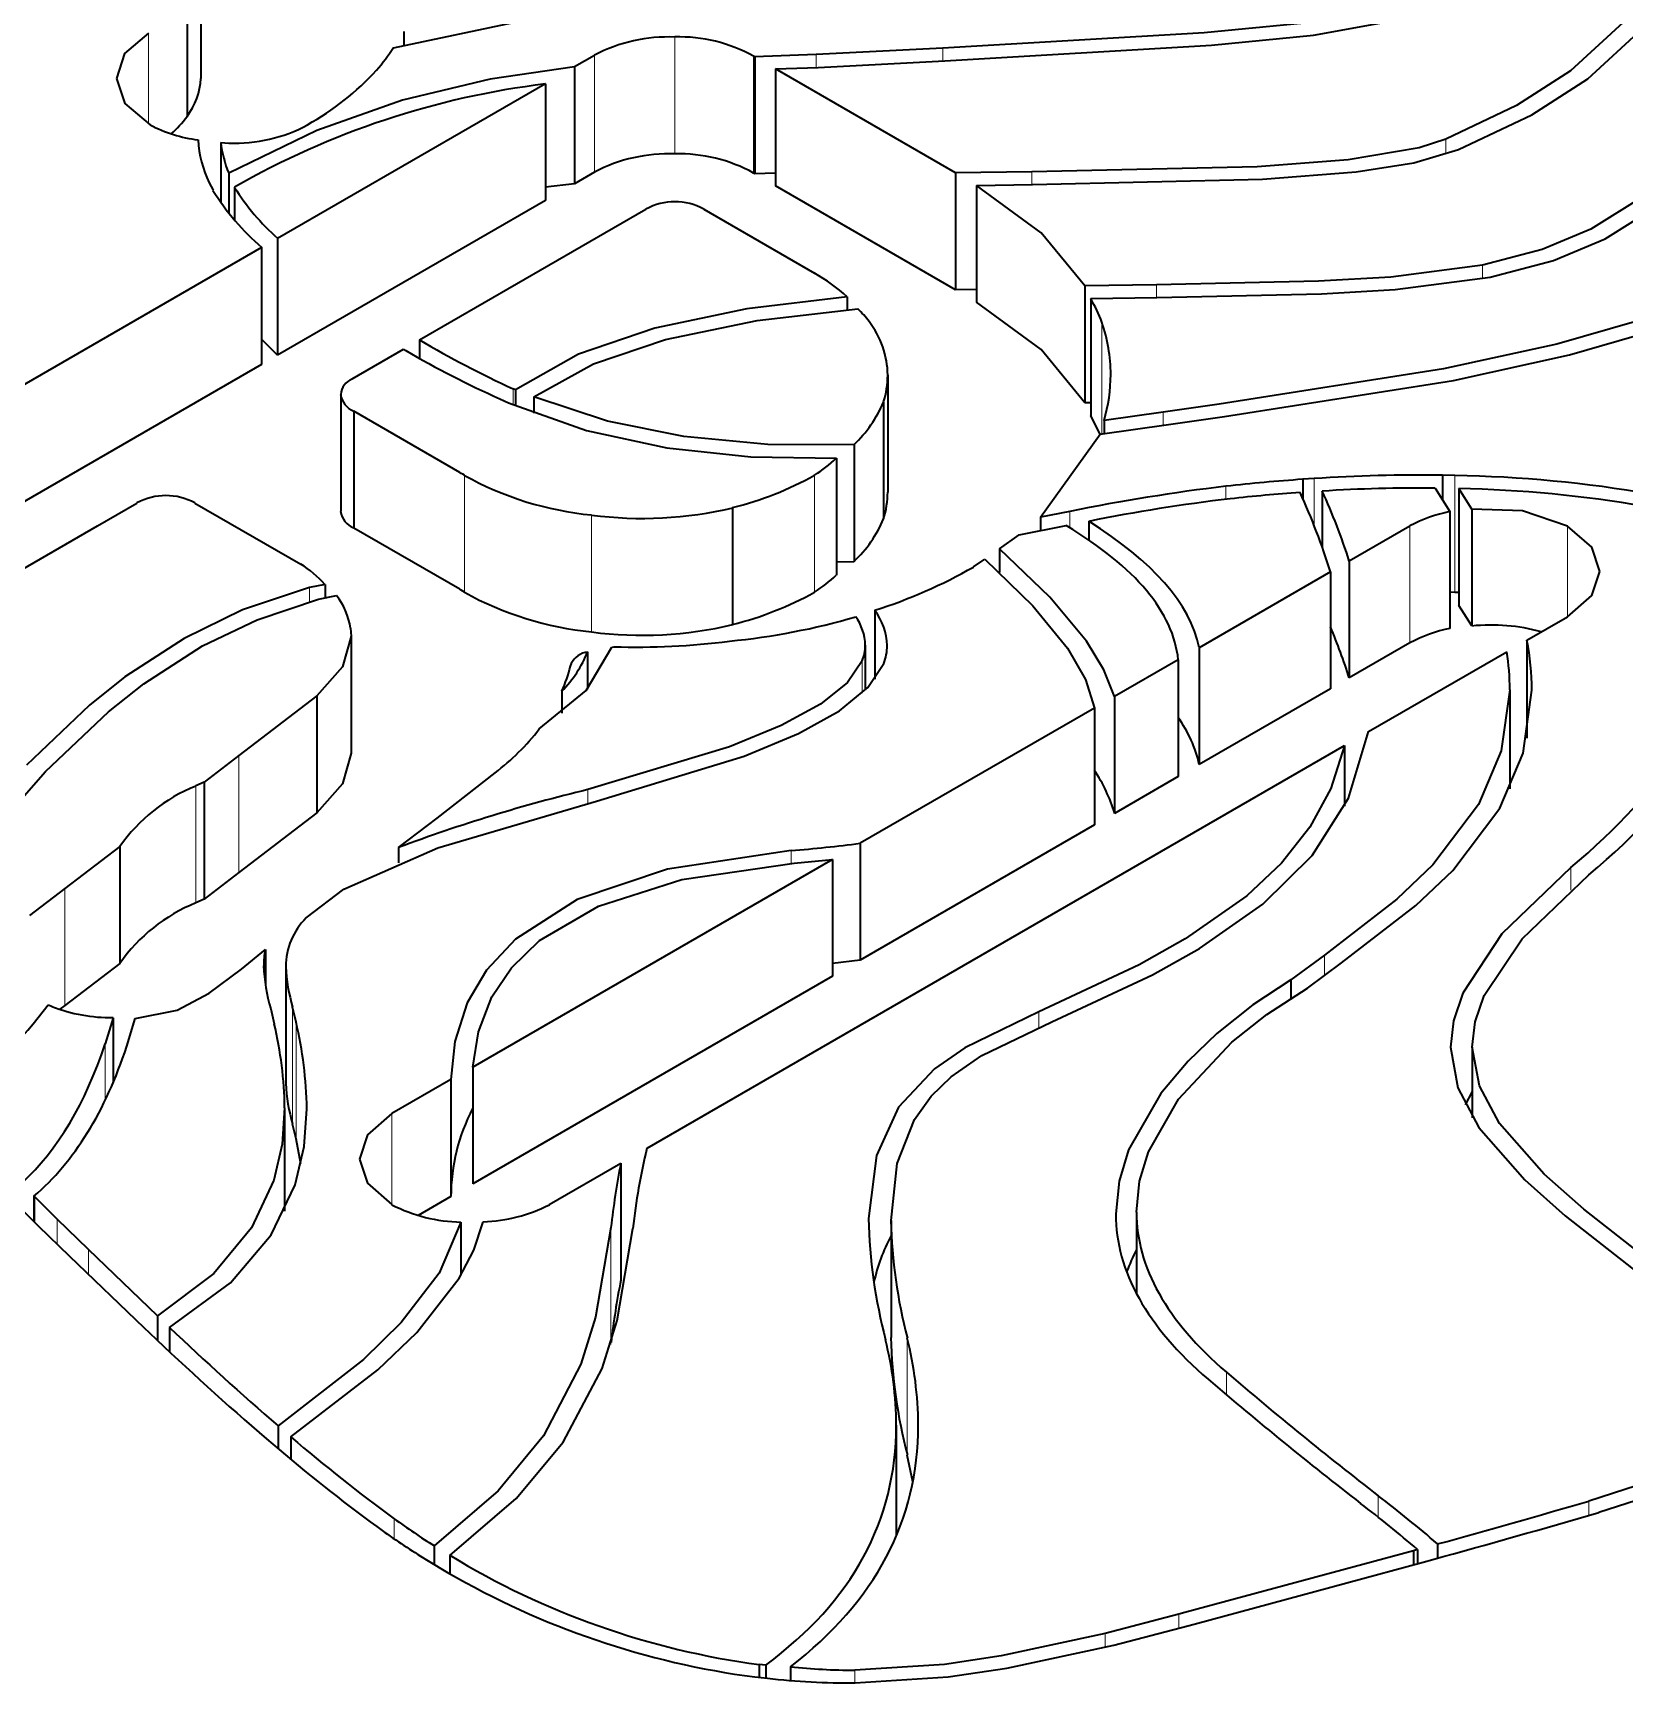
# Model space of a CAD drawing. Extents: x 145 to 857, y 42 to 790.
# Drawn here: x 716.82 to 722.38, y 621.48 to 627.24 of the extents above; entities that cross this region are included whole.
import ezdxf

# ---------------------------------------------------------------- set-up
doc = ezdxf.new("R2010")
doc.units = 0

msp = doc.modelspace()

# ---------------------------------------------------------------- linework, layer by layer
at = {"color": 7, "lineweight": 35, "ltscale": 0.010207}
for p, q in [((717.4062, 627.494), (717.4062, 627.0858)), ((718.7115, 627.1256), (718.7115, 626.7173)), ((719.3406, 627.1606), (719.3406, 626.7523)), ((720.0421, 626.7556), (720.0421, 626.3473)), ((720.1151, 626.7121), (720.1151, 626.3038)), ((717.619, 626.4949), (717.619, 626.0866)), ((717.6746, 626.5269), (717.6746, 626.1187)), ((720.5141, 626.3168), (720.5141, 625.9086)), ((717.8958, 625.9821), (717.8958, 625.5739)), ((717.9406, 625.9232), (717.9406, 625.5149)), ((719.7908, 625.9555), (719.7908, 625.5472)), ((719.6875, 625.8062), (719.6875, 625.3979)), ((721.7993, 625.6535), (721.7993, 625.2452)), ((719.2637, 625.5865), (719.2637, 625.1783)), ((721.7683, 625.5729), (721.7683, 625.1647)), ((721.845, 625.5815), (721.845, 625.1733)), ((721.4169, 625.4001), (721.4169, 624.9919)), ((721.3511, 625.3622), (721.3511, 624.9539)), ((717.9312, 625.138), (717.9312, 624.7297)), ((717.8116, 624.9294), (717.8116, 624.5212)), ((720.5975, 624.9271), (720.5975, 624.5188)), ((717.4188, 624.6281), (717.4188, 624.2198)), ((717.1238, 624.403), (717.1238, 623.9948)), ((719.7094, 624.4143), (719.7094, 624.006)), ((719.6123, 624.3583), (719.6123, 623.95)), ((717.7037, 623.9837), (717.7037, 623.5754)), ((718.3561, 623.633), (718.3561, 623.2247)), ((718.2798, 623.5889), (718.2798, 623.1807)), ((719.817, 623.0968), (719.817, 622.6885))]:
    msp.add_line(p, q, dxfattribs=at)
at = {"color": 7, "lineweight": 35, "ltscale": 0.010205}
for p, q in [((717.3588, 627.3607), (717.3588, 626.9525)), ((719.4131, 627.1187), (719.4131, 626.7105)), ((718.6102, 627.0671), (718.6102, 626.6589)), ((720.4933, 626.361), (720.4933, 625.9528)), ((719.8051, 626.0491), (719.8051, 625.6409)), ((719.6261, 625.7588), (719.6261, 625.3506)), ((720.8928, 625.0975), (720.8928, 624.6893)), ((720.8196, 625.0553), (720.8196, 624.6471)), ((720.5275, 624.8866), (720.5275, 624.4784)), ((718.8733, 623.2971), (718.8733, 622.8889))]:
    msp.add_line(p, q, dxfattribs=at)
at = {"color": 7, "lineweight": 13, "ltscale": 0.00793}
for p, q in [((717.2244, 627.2441), (717.2244, 626.9269)), ((718.0741, 623.4702), (718.0741, 623.153))]:
    msp.add_line(p, q, dxfattribs=at)
at = {"color": 7, "lineweight": 35, "ltscale": 0.001193}
for p, q in [((718.116, 627.2497), (718.116, 627.202)), ((720.1047, 625.3794), (720.1437, 625.4068))]:
    msp.add_line(p, q, dxfattribs=at)
at = {"color": 7, "lineweight": 13, "ltscale": 0.010205}
for p, q in [((719.0618, 627.2308), (719.0618, 626.8226)), ((718.7816, 627.1661), (718.7816, 626.7579)), ((717.3888, 624.6146), (717.3888, 624.2064))]:
    msp.add_line(p, q, dxfattribs=at)
at = {"color": 7, "lineweight": 35, "ltscale": 0.005364}
msp.add_line((719.5551, 627.1685), (719.3406, 627.1606), dxfattribs=at)
at = {"color": 7, "lineweight": 35, "ltscale": 0.01109}
msp.add_line((719.998, 627.1917), (719.5551, 627.1685), dxfattribs=at)
at = {"color": 7, "lineweight": 13, "ltscale": 0.001117}
msp.add_line((719.5551, 627.1685), (719.5551, 627.1238), dxfattribs=at)
at = {"color": 7, "lineweight": 13, "ltscale": 0.001115}
msp.add_line((719.998, 627.1917), (719.998, 627.147), dxfattribs=at)
at = {"color": 7, "lineweight": 35, "ltscale": 0.002024}
msp.add_line((718.7816, 627.1661), (718.7115, 627.1256), dxfattribs=at)
at = {"color": 7, "lineweight": 35, "ltscale": 0.000116207}
for p, q in [((719.3406, 627.1606), (719.3366, 627.1629)), ((719.3406, 626.7523), (719.3366, 626.7546))]:
    msp.add_line(p, q, dxfattribs=at)
at = {"color": 7, "lineweight": 13, "ltscale": 0.010207}
for p, q in [((719.3366, 627.1629), (719.3366, 626.7546)), ((718.3275, 625.6998), (718.3275, 625.2916)), ((719.5496, 625.6998), (719.5496, 625.2916)), ((721.7848, 625.6989), (721.7848, 625.2906)), ((718.7709, 625.5603), (718.7709, 625.152)), ((721.6286, 625.5224), (721.6286, 625.1141)), ((717.5397, 624.7206), (717.5397, 624.3124)), ((716.9314, 624.2562), (716.9314, 623.8479)), ((717.7269, 623.8422), (717.7269, 623.4339)), ((717.7393, 623.79), (717.7393, 623.3817)), ((718.8383, 623.0723), (718.8383, 622.664)), ((719.8735, 622.6863), (719.8735, 622.278))]:
    msp.add_line(p, q, dxfattribs=at)
at = {"color": 7, "lineweight": 35, "ltscale": 0.003729}
msp.add_line((719.4131, 627.1187), (719.5621, 627.1242), dxfattribs=at)
at = {"color": 7, "lineweight": 35, "ltscale": 0.018158}
msp.add_line((720.0421, 626.7556), (719.4131, 627.1187), dxfattribs=at)
at = {"color": 7, "lineweight": 35, "ltscale": 0.011081}
msp.add_line((719.5621, 627.1242), (720.0048, 627.1474), dxfattribs=at)
at = {"color": 7, "lineweight": 35, "ltscale": 0.027011}
for p, q in [((718.6102, 627.0671), (717.6746, 626.5269)), ((718.6102, 626.6589), (717.6746, 626.1187))]:
    msp.add_line(p, q, dxfattribs=at)
at = {"color": 7, "lineweight": 35, "ltscale": 0.000709072}
msp.add_line((717.4764, 626.862), (717.5046, 626.8589), dxfattribs=at)
at = {"color": 7, "lineweight": 35, "ltscale": 0.005251}
msp.add_line((717.4764, 626.862), (717.4764, 626.652), dxfattribs=at)
at = {"color": 7, "lineweight": 13, "ltscale": 0.001314}
msp.add_line((721.754, 626.8735), (721.754, 626.8209), dxfattribs=at)
at = {"color": 7, "lineweight": 35, "ltscale": 0.00074388}
msp.add_line((717.4358, 626.7213), (717.4495, 626.6949), dxfattribs=at)
at = {"color": 7, "lineweight": 35, "ltscale": 0.003491}
msp.add_line((717.5044, 626.7547), (717.5044, 626.6151), dxfattribs=at)
at = {"color": 7, "lineweight": 35, "ltscale": 0.002549}
msp.add_line((718.7115, 626.7173), (718.6102, 626.7054), dxfattribs=at)
at = {"color": 7, "lineweight": 35, "ltscale": 0.002025}
msp.add_line((718.7816, 626.7579), (718.7115, 626.7173), dxfattribs=at)
at = {"color": 7, "lineweight": 35, "ltscale": 0.001812}
msp.add_line((719.4131, 626.7545), (719.3406, 626.7523), dxfattribs=at)
at = {"color": 7, "lineweight": 35, "ltscale": 0.018159}
msp.add_line((720.0421, 626.3473), (719.4131, 626.7105), dxfattribs=at)
at = {"color": 7, "lineweight": 35, "ltscale": 0.006664}
msp.add_line((720.3087, 626.7592), (720.0421, 626.7556), dxfattribs=at)
at = {"color": 7, "lineweight": 35, "ltscale": 0.004877}
msp.add_line((720.1151, 626.7121), (720.3101, 626.7147), dxfattribs=at)
at = {"color": 7, "lineweight": 13, "ltscale": 0.001112}
msp.add_line((720.3087, 626.7592), (720.3087, 626.7147), dxfattribs=at)
at = {"color": 7, "lineweight": 35, "ltscale": 0.002864}
msp.add_line((717.5248, 626.7054), (717.5248, 626.5909), dxfattribs=at)
at = {"color": 7, "lineweight": 35, "ltscale": 0.022825}
msp.add_line((718.1703, 626.1723), (718.961, 626.6288), dxfattribs=at)
at = {"color": 7, "lineweight": 35, "ltscale": 0.011167}
msp.add_line((719.1628, 626.6288), (719.5496, 626.4055), dxfattribs=at)
at = {"color": 7, "lineweight": 35, "ltscale": 0.032576}
for p, q in [((717.619, 626.4949), (716.4905, 625.8434)), ((717.619, 626.0866), (716.4905, 625.4351))]:
    msp.add_line(p, q, dxfattribs=at)
at = {"color": 7, "lineweight": 13, "ltscale": 0.001176}
msp.add_line((721.8824, 626.4332), (721.8824, 626.3862), dxfattribs=at)
at = {"color": 7, "lineweight": 35, "ltscale": 0.006255}
msp.add_line((720.7435, 626.3649), (720.4933, 626.361), dxfattribs=at)
at = {"color": 7, "lineweight": 13, "ltscale": 0.001114}
msp.add_line((720.7435, 626.3649), (720.7435, 626.3204), dxfattribs=at)
at = {"color": 7, "lineweight": 35, "ltscale": 0.001123}
msp.add_line((719.6637, 626.3225), (719.6637, 626.2776), dxfattribs=at)
at = {"color": 7, "lineweight": 35, "ltscale": 0.001834}
msp.add_line((720.1155, 626.3483), (720.0421, 626.3473), dxfattribs=at)
at = {"color": 7, "lineweight": 35, "ltscale": 0.005781}
msp.add_line((720.5141, 626.3168), (720.7453, 626.3204), dxfattribs=at)
at = {"color": 7, "lineweight": 13, "ltscale": 0.00975}
msp.add_line((720.5532, 626.2339), (720.5532, 625.8439), dxfattribs=at)
at = {"color": 7, "lineweight": 35, "ltscale": 0.001967}
msp.add_line((717.6746, 626.1187), (717.619, 626.1744), dxfattribs=at)
at = {"color": 7, "lineweight": 35, "ltscale": 0.005182}
msp.add_line((717.9349, 626.0364), (718.1147, 626.1396), dxfattribs=at)
at = {"color": 7, "lineweight": 35, "ltscale": 0.000227417}
msp.add_line((718.1147, 626.1396), (718.1224, 626.1349), dxfattribs=at)
at = {"color": 7, "lineweight": 35, "ltscale": 0.001616}
msp.add_line((718.1703, 626.1723), (718.1703, 626.1077), dxfattribs=at)
at = {"color": 7, "lineweight": 35, "ltscale": 0.000834611}
msp.add_line((718.4506, 625.9666), (718.481, 625.9529), dxfattribs=at)
at = {"color": 7, "lineweight": 35, "ltscale": 0.000193973}
msp.add_line((718.5049, 625.9985), (718.4978, 626.0017), dxfattribs=at)
at = {"color": 7, "lineweight": 13, "ltscale": 0.001401}
msp.add_line((718.4978, 626.0017), (718.4978, 625.9457), dxfattribs=at)
at = {"color": 7, "lineweight": 35, "ltscale": 0.001395}
msp.add_line((718.5049, 625.9985), (718.5049, 625.9427), dxfattribs=at)
at = {"color": 7, "lineweight": 35, "ltscale": 0.001413}
msp.add_line((718.5696, 625.9734), (718.5696, 625.9169), dxfattribs=at)
at = {"color": 7, "lineweight": 35, "ltscale": 0.010681}
for p, q in [((718.3106, 625.7095), (717.9406, 625.9232)), ((718.3106, 625.3013), (717.9406, 625.5149))]:
    msp.add_line(p, q, dxfattribs=at)
at = {"color": 7, "lineweight": 35, "ltscale": 0.000523432}
msp.add_line((720.5142, 625.9531), (720.4933, 625.9528), dxfattribs=at)
at = {"color": 7, "lineweight": 35, "ltscale": 0.001858}
msp.add_line((720.547, 625.8419), (720.5141, 625.9086), dxfattribs=at)
at = {"color": 7, "lineweight": 35, "ltscale": 0.005211}
msp.add_line((720.767, 625.9197), (720.5605, 625.8907), dxfattribs=at)
at = {"color": 7, "lineweight": 35, "ltscale": 0.004931}
msp.add_line((720.9622, 625.9475), (720.767, 625.9197), dxfattribs=at)
at = {"color": 7, "lineweight": 13, "ltscale": 0.001141}
msp.add_line((720.767, 625.9197), (720.767, 625.874), dxfattribs=at)
at = {"color": 7, "lineweight": 35, "ltscale": 0.004924}
msp.add_line((720.7855, 625.8766), (720.9805, 625.9043), dxfattribs=at)
at = {"color": 7, "lineweight": 35, "ltscale": 0.008931}
msp.add_line((720.3383, 625.5531), (720.547, 625.8431), dxfattribs=at)
at = {"color": 7, "lineweight": 35, "ltscale": 0.006022}
msp.add_line((720.547, 625.8431), (720.7855, 625.8766), dxfattribs=at)
at = {"color": 7, "lineweight": 35, "ltscale": 0.001143}
msp.add_line((720.5605, 625.8907), (720.5605, 625.845), dxfattribs=at)
at = {"color": 7, "lineweight": 35, "ltscale": 0.000162009}
for p, q in [((718.3162, 625.7063), (718.3106, 625.7095)), ((718.3218, 625.7031), (718.3162, 625.7063)), ((718.3275, 625.6998), (718.3218, 625.7031)), ((718.3162, 625.298), (718.3106, 625.3013)), ((718.3218, 625.2948), (718.3162, 625.298)), ((718.3275, 625.2916), (718.3218, 625.2948))]:
    msp.add_line(p, q, dxfattribs=at)
at = {"color": 7, "lineweight": 35, "ltscale": 0.000999884}
msp.add_line((721.2943, 625.688), (721.2543, 625.6855), dxfattribs=at)
at = {"color": 7, "lineweight": 35, "ltscale": 0.001669}
msp.add_line((721.2543, 625.6855), (721.2543, 625.6187), dxfattribs=at)
at = {"color": 7, "lineweight": 13, "ltscale": 0.004108}
msp.add_line((721.2943, 625.688), (721.2943, 625.5237), dxfattribs=at)
at = {"color": 7, "lineweight": 35, "ltscale": 0.00107}
msp.add_line((721.7848, 625.6989), (721.742, 625.6998), dxfattribs=at)
at = {"color": 7, "lineweight": 35, "ltscale": 0.002109}
msp.add_line((721.742, 625.6998), (721.742, 625.6155), dxfattribs=at)
at = {"color": 7, "lineweight": 13, "ltscale": 0.001138}
msp.add_line((720.9861, 625.6611), (720.9861, 625.6156), dxfattribs=at)
at = {"color": 7, "lineweight": 35, "ltscale": 0.004883}
msp.add_line((721.3222, 625.6443), (721.3222, 625.449), dxfattribs=at)
at = {"color": 7, "lineweight": 35, "ltscale": 0.002423}
msp.add_line((721.7164, 625.6548), (721.7683, 625.5729), dxfattribs=at)
at = {"color": 7, "lineweight": 35, "ltscale": 0.002131}
for p, q in [((721.845, 625.5815), (721.7993, 625.6535)), ((721.845, 625.1733), (721.7993, 625.2452))]:
    msp.add_line(p, q, dxfattribs=at)
at = {"color": 7, "lineweight": 35, "ltscale": 0.003989}
msp.add_line((717.0455, 625.5229), (717.1837, 625.6027), dxfattribs=at)
at = {"color": 7, "lineweight": 35, "ltscale": 0.010682}
msp.add_line((717.3856, 625.6027), (717.7556, 625.3891), dxfattribs=at)
at = {"color": 7, "lineweight": 35, "ltscale": 0.002611}
msp.add_line((720.4408, 625.5733), (720.3383, 625.5531), dxfattribs=at)
at = {"color": 7, "lineweight": 13, "ltscale": 0.001419}
msp.add_line((720.4408, 625.5733), (720.4408, 625.5165), dxfattribs=at)
at = {"color": 7, "lineweight": 35, "ltscale": 0.035898}
msp.add_line((715.802, 624.805), (717.0455, 625.5229), dxfattribs=at)
at = {"color": 7, "lineweight": 35, "ltscale": 0.004177}
msp.add_line((720.2646, 625.4917), (720.4285, 625.524), dxfattribs=at)
at = {"color": 7, "lineweight": 35, "ltscale": 0.001172}
msp.add_line((720.3383, 625.5531), (720.3383, 625.5062), dxfattribs=at)
at = {"color": 7, "lineweight": 35, "ltscale": 0.001624}
msp.add_line((720.5068, 625.5388), (720.5068, 625.4739), dxfattribs=at)
at = {"color": 7, "lineweight": 35, "ltscale": 0.006111}
for p, q in [((721.6286, 625.5224), (721.4169, 625.4001)), ((721.6286, 625.1141), (721.4169, 624.9919))]:
    msp.add_line(p, q, dxfattribs=at)
at = {"color": 7, "lineweight": 13, "ltscale": 0.007928}
msp.add_line((722.1782, 625.5223), (722.1782, 625.2052), dxfattribs=at)
at = {"color": 7, "lineweight": 35, "ltscale": 0.002125}
msp.add_line((720.1951, 625.4428), (720.2646, 625.4917), dxfattribs=at)
at = {"color": 7, "lineweight": 35, "ltscale": 0.002071}
msp.add_line((720.1951, 625.4428), (720.1951, 625.36), dxfattribs=at)
at = {"color": 7, "lineweight": 35, "ltscale": 0.001536}
msp.add_line((719.6875, 625.3979), (719.6261, 625.3964), dxfattribs=at)
at = {"color": 7, "lineweight": 35, "ltscale": 0.013231}
msp.add_line((721.3511, 625.3622), (720.8928, 625.0975), dxfattribs=at)
at = {"color": 7, "lineweight": 35, "ltscale": 0.001394}
msp.add_line((717.8406, 625.3186), (717.786, 625.3072), dxfattribs=at)
at = {"color": 7, "lineweight": 13, "ltscale": 0.001233}
msp.add_line((717.786, 625.3072), (717.786, 625.2579), dxfattribs=at)
at = {"color": 7, "lineweight": 35, "ltscale": 0.001607}
msp.add_line((717.8181, 625.2666), (717.881, 625.2797), dxfattribs=at)
at = {"color": 7, "lineweight": 35, "ltscale": 0.001176}
msp.add_line((717.8406, 625.3186), (717.8406, 625.2715), dxfattribs=at)
at = {"color": 7, "lineweight": 35, "ltscale": 0.000412089}
msp.add_line((721.7848, 625.2906), (721.7683, 625.291), dxfattribs=at)
at = {"color": 7, "lineweight": 35, "ltscale": 0.000383105}
msp.add_line((721.8001, 625.2903), (721.7848, 625.2906), dxfattribs=at)
at = {"color": 7, "lineweight": 35, "ltscale": 0.006012}
msp.add_line((719.7603, 625.228), (719.7603, 624.9875), dxfattribs=at)
at = {"color": 7, "lineweight": 35, "ltscale": 0.00069426}
msp.add_line((717.9294, 625.1657), (717.9312, 625.138), dxfattribs=at)
at = {"color": 7, "lineweight": 35, "ltscale": 0.004078}
msp.add_line((722.0368, 625.1236), (722.1781, 625.2051), dxfattribs=at)
at = {"color": 7, "lineweight": 35, "ltscale": 0.000167881}
msp.add_line((718.8422, 625.0997), (718.8488, 625.101), dxfattribs=at)
at = {"color": 7, "lineweight": 35, "ltscale": 0.003925}
msp.add_line((719.7267, 625.1061), (719.7267, 624.9491), dxfattribs=at)
at = {"color": 7, "lineweight": 35, "ltscale": 0.008559}
msp.add_line((722.0368, 625.1236), (722.0368, 624.7812), dxfattribs=at)
at = {"color": 7, "lineweight": 35, "ltscale": 0.000242399}
msp.add_line((718.7479, 625.0816), (718.7574, 625.0834), dxfattribs=at)
at = {"color": 7, "lineweight": 35, "ltscale": 0.003258}
msp.add_line((718.7574, 625.0834), (718.7574, 624.9531), dxfattribs=at)
at = {"color": 7, "lineweight": 13, "ltscale": 0.002818}
msp.add_line((719.7161, 625.0516), (719.7161, 624.9389), dxfattribs=at)
at = {"color": 7, "lineweight": 35, "ltscale": 0.006413}
msp.add_line((720.8196, 625.0553), (720.5975, 624.9271), dxfattribs=at)
at = {"color": 7, "lineweight": 35, "ltscale": 0.013928}
msp.add_line((721.4844, 624.8047), (721.9669, 625.0833), dxfattribs=at)
at = {"color": 7, "lineweight": 35, "ltscale": 0.008571}
for p, q in [((717.8116, 624.9294), (717.5397, 624.7206)), ((717.8116, 624.5212), (717.5397, 624.3124))]:
    msp.add_line(p, q, dxfattribs=at)
at = {"color": 7, "lineweight": 35, "ltscale": 0.001935}
msp.add_line((718.6672, 624.9457), (718.6672, 624.8683), dxfattribs=at)
at = {"color": 7, "lineweight": 35, "ltscale": 0.01323}
msp.add_line((721.3511, 624.9539), (720.8928, 624.6893), dxfattribs=at)
at = {"color": 7, "lineweight": 35, "ltscale": 0.008647}
msp.add_line((721.9774, 624.9508), (721.9774, 624.6049), dxfattribs=at)
at = {"color": 7, "lineweight": 35, "ltscale": 0.023616}
msp.add_line((720.5275, 624.8866), (719.7094, 624.4143), dxfattribs=at)
at = {"color": 7, "lineweight": 35, "ltscale": 0.070306}
msp.add_line((718.9647, 623.3499), (721.4001, 624.756), dxfattribs=at)
at = {"color": 7, "lineweight": 35, "ltscale": 0.005296}
msp.add_line((721.4001, 624.756), (721.4001, 624.5442), dxfattribs=at)
at = {"color": 7, "lineweight": 35, "ltscale": 0.003806}
for p, q in [((717.5397, 624.7206), (717.4188, 624.6281)), ((717.5397, 624.3124), (717.4188, 624.2198))]:
    msp.add_line(p, q, dxfattribs=at)
at = {"color": 7, "lineweight": 35, "ltscale": 0.006417}
msp.add_line((718.2321, 624.5022), (718.434, 624.6608), dxfattribs=at)
at = {"color": 7, "lineweight": 35, "ltscale": 0.006414}
msp.add_line((720.8196, 624.6471), (720.5975, 624.5188), dxfattribs=at)
at = {"color": 7, "lineweight": 35, "ltscale": 0.000823618}
msp.add_line((717.4188, 624.6281), (717.3888, 624.6146), dxfattribs=at)
at = {"color": 7, "lineweight": 13, "ltscale": 0.001215}
msp.add_line((718.7576, 624.6026), (718.7576, 624.554), dxfattribs=at)
at = {"color": 7, "lineweight": 35, "ltscale": 0.00425}
msp.add_line((718.0969, 624.3992), (718.2321, 624.5022), dxfattribs=at)
at = {"color": 7, "lineweight": 35, "ltscale": 0.023617}
msp.add_line((720.5275, 624.4784), (719.7094, 624.006), dxfattribs=at)
at = {"color": 7, "lineweight": 35, "ltscale": 0.006051}
for p, q in [((717.1238, 624.403), (716.9314, 624.2562)), ((717.1238, 623.9948), (716.9314, 623.8479))]:
    msp.add_line(p, q, dxfattribs=at)
at = {"color": 7, "lineweight": 35, "ltscale": 0.001323}
msp.add_line((718.0969, 624.3992), (718.0969, 624.3463), dxfattribs=at)
at = {"color": 7, "lineweight": 35, "ltscale": 0.036263}
for p, q in [((719.6123, 624.3583), (718.3561, 623.633)), ((719.6123, 623.95), (718.3561, 623.2247))]:
    msp.add_line(p, q, dxfattribs=at)
at = {"color": 7, "lineweight": 13, "ltscale": 0.001122}
msp.add_line((719.4675, 624.3891), (719.4675, 624.3442), dxfattribs=at)
at = {"color": 7, "lineweight": 35, "ltscale": 0.003375}
msp.add_line((719.478, 624.3451), (719.6123, 624.3583), dxfattribs=at)
at = {"color": 7, "lineweight": 13, "ltscale": 0.001988}
msp.add_line((722.1904, 624.33), (722.1904, 624.2504), dxfattribs=at)
at = {"color": 7, "lineweight": 35, "ltscale": 0.003874}
msp.add_line((716.9314, 624.2562), (716.8081, 624.1623), dxfattribs=at)
at = {"color": 7, "lineweight": 35, "ltscale": 0.004114}
msp.add_line((717.7748, 624.1541), (717.9057, 624.2538), dxfattribs=at)
at = {"color": 7, "lineweight": 35, "ltscale": 0.000822992}
msp.add_line((717.4188, 624.2198), (717.3888, 624.2064), dxfattribs=at)
at = {"color": 7, "lineweight": 35, "ltscale": 0.002709}
msp.add_line((717.5482, 623.9745), (717.632, 624.0433), dxfattribs=at)
at = {"color": 7, "lineweight": 35, "ltscale": 0.003043}
msp.add_line((717.632, 624.0433), (717.632, 623.9216), dxfattribs=at)
at = {"color": 7, "lineweight": 35, "ltscale": 0.002443}
msp.add_line((719.7094, 624.006), (719.6123, 623.9946), dxfattribs=at)
at = {"color": 7, "lineweight": 35, "ltscale": 0.003632}
msp.add_line((721.3297, 624.0241), (721.213, 623.9376), dxfattribs=at)
at = {"color": 7, "lineweight": 13, "ltscale": 0.001784}
msp.add_line((721.3297, 624.0241), (721.3297, 623.9528), dxfattribs=at)
at = {"color": 7, "lineweight": 35, "ltscale": 0.003506}
msp.add_line((717.436, 623.8904), (717.5482, 623.9745), dxfattribs=at)
at = {"color": 7, "lineweight": 35, "ltscale": 0.003702}
msp.add_line((721.2709, 623.9083), (721.3899, 623.9964), dxfattribs=at)
at = {"color": 7, "lineweight": 35, "ltscale": 0.001604}
msp.add_line((721.213, 623.9376), (721.213, 623.8734), dxfattribs=at)
at = {"color": 7, "lineweight": 35, "ltscale": 0.000339006}
msp.add_line((716.8741, 623.8505), (716.8865, 623.8451), dxfattribs=at)
at = {"color": 7, "lineweight": 35, "ltscale": 0.000545089}
msp.add_line((716.9314, 623.8479), (716.9141, 623.8346), dxfattribs=at)
at = {"color": 7, "lineweight": 35, "ltscale": 0.001326}
msp.add_line((717.6507, 623.8358), (717.6631, 623.7842), dxfattribs=at)
at = {"color": 7, "lineweight": 35, "ltscale": 0.001341}
for p, q in [((717.7393, 623.79), (717.7269, 623.8422)), ((717.7393, 623.3817), (717.7269, 623.4339))]:
    msp.add_line(p, q, dxfattribs=at)
at = {"color": 7, "lineweight": 13, "ltscale": 0.001392}
msp.add_line((720.3322, 623.8262), (720.3322, 623.7705), dxfattribs=at)
at = {"color": 7, "lineweight": 35, "ltscale": 0.002392}
msp.add_line((717.1004, 623.8051), (717.0724, 623.7136), dxfattribs=at)
at = {"color": 7, "lineweight": 35, "ltscale": 0.005685}
msp.add_line((717.1004, 623.8051), (717.1004, 623.5776), dxfattribs=at)
at = {"color": 7, "lineweight": 35, "ltscale": 0.002552}
msp.add_line((717.148, 623.7054), (717.178, 623.803), dxfattribs=at)
at = {"color": 7, "lineweight": 13, "ltscale": 0.004941}
msp.add_line((717.0724, 623.7136), (717.0724, 623.5159), dxfattribs=at)
at = {"color": 7, "lineweight": 35, "ltscale": 0.00618}
msp.add_line((721.8463, 623.7028), (721.8463, 623.4556), dxfattribs=at)
at = {"color": 7, "lineweight": 35, "ltscale": 0.005938}
msp.add_line((718.2798, 623.5889), (718.0741, 623.4702), dxfattribs=at)
at = {"color": 7, "lineweight": 35, "ltscale": 0.001312}
msp.add_line((721.8463, 623.5471), (721.8215, 623.5009), dxfattribs=at)
at = {"color": 7, "lineweight": 35, "ltscale": 0.009013}
msp.add_line((717.6992, 623.4902), (717.6992, 623.1297), dxfattribs=at)
at = {"color": 7, "lineweight": 35, "ltscale": 0.002198}
msp.add_line((717.7565, 623.2955), (717.7393, 623.3817), dxfattribs=at)
at = {"color": 7, "lineweight": 35, "ltscale": 0.007209}
msp.add_line((718.6235, 623.153), (718.8733, 623.2971), dxfattribs=at)
at = {"color": 7, "lineweight": 35, "ltscale": 0.002792}
msp.add_line((716.7597, 623.1577), (716.8386, 623.0787), dxfattribs=at)
at = {"color": 7, "lineweight": 35, "ltscale": 0.000107918}
msp.add_line((716.8271, 623.1792), (716.8242, 623.1823), dxfattribs=at)
at = {"color": 7, "lineweight": 35, "ltscale": 0.002238}
msp.add_line((716.8242, 623.1823), (716.8242, 623.0928), dxfattribs=at)
at = {"color": 7, "lineweight": 35, "ltscale": 0.002742}
msp.add_line((716.9046, 623.1016), (716.8271, 623.1792), dxfattribs=at)
at = {"color": 7, "lineweight": 13, "ltscale": 0.002235}
msp.add_line((716.8271, 623.1792), (716.8271, 623.0898), dxfattribs=at)
at = {"color": 7, "lineweight": 35, "ltscale": 0.003293}
msp.add_line((718.2798, 623.1807), (718.1657, 623.1148), dxfattribs=at)
at = {"color": 7, "lineweight": 35, "ltscale": 0.00382}
msp.add_line((716.8386, 623.0787), (716.9485, 622.9725), dxfattribs=at)
at = {"color": 7, "lineweight": 35, "ltscale": 0.003828}
msp.add_line((717.0148, 622.9952), (716.9046, 623.1016), dxfattribs=at)
at = {"color": 7, "lineweight": 13, "ltscale": 0.002168}
msp.add_line((716.9046, 623.1016), (716.9046, 623.0148), dxfattribs=at)
at = {"color": 7, "lineweight": 35, "ltscale": 0.004622}
msp.add_line((718.3151, 623.091), (718.3151, 622.9061), dxfattribs=at)
at = {"color": 7, "lineweight": 35, "ltscale": 0.007117}
msp.add_line((720.6738, 623.126), (720.6738, 622.8414), dxfattribs=at)
at = {"color": 7, "lineweight": 35, "ltscale": 0.008971}
msp.add_line((716.9485, 622.9725), (717.2072, 622.7238), dxfattribs=at)
at = {"color": 7, "lineweight": 35, "ltscale": 0.008353}
msp.add_line((717.2556, 622.7636), (717.0148, 622.9952), dxfattribs=at)
at = {"color": 7, "lineweight": 13, "ltscale": 0.002171}
msp.add_line((717.0148, 622.9952), (717.0148, 622.9084), dxfattribs=at)
at = {"color": 7, "lineweight": 35, "ltscale": 0.002144}
msp.add_line((717.2556, 622.7636), (717.2556, 622.6779), dxfattribs=at)
at = {"color": 7, "lineweight": 35, "ltscale": 0.000690699}
msp.add_line((717.2072, 622.7238), (717.2272, 622.7047), dxfattribs=at)
at = {"color": 7, "lineweight": 35, "ltscale": 0.002127}
msp.add_line((717.2974, 622.7236), (717.2974, 622.6385), dxfattribs=at)
at = {"color": 7, "lineweight": 13, "ltscale": 0.001981}
msp.add_line((720.988, 622.5672), (720.988, 622.488), dxfattribs=at)
at = {"color": 7, "lineweight": 35, "ltscale": 0.000728062}
msp.add_line((717.6362, 622.3347), (717.6582, 622.3156), dxfattribs=at)
at = {"color": 7, "lineweight": 35, "ltscale": 0.001999}
msp.add_line((717.6765, 622.3801), (717.6765, 622.3001), dxfattribs=at)
at = {"color": 7, "lineweight": 35, "ltscale": 3.57525e-05}
msp.add_line((717.7219, 622.3406), (717.7208, 622.3415), dxfattribs=at)
at = {"color": 7, "lineweight": 35, "ltscale": 0.001964}
msp.add_line((717.7208, 622.3415), (717.7208, 622.2629), dxfattribs=at)
at = {"color": 7, "lineweight": 13, "ltscale": 0.001964}
msp.add_line((717.7219, 622.3406), (717.7219, 622.262), dxfattribs=at)
at = {"color": 7, "lineweight": 35, "ltscale": 0.009666}
msp.add_line((719.8348, 622.3821), (719.8348, 621.9955), dxfattribs=at)
at = {"color": 7, "lineweight": 35, "ltscale": 0.00238}
msp.add_line((719.8928, 622.1848), (719.8735, 622.278), dxfattribs=at)
at = {"color": 7, "lineweight": 13, "ltscale": 0.001875}
msp.add_line((721.518, 622.1356), (721.518, 622.0606), dxfattribs=at)
at = {"color": 7, "lineweight": 13, "ltscale": 0.001244}
msp.add_line((722.2534, 622.1174), (722.2534, 622.0677), dxfattribs=at)
at = {"color": 7, "lineweight": 13, "ltscale": 0.001756}
msp.add_line((718.0816, 622.0557), (718.0816, 621.9854), dxfattribs=at)
at = {"color": 7, "lineweight": 35, "ltscale": 0.000761823}
msp.add_line((718.1742, 621.9246), (718.2001, 621.9086), dxfattribs=at)
at = {"color": 7, "lineweight": 35, "ltscale": 0.001633}
msp.add_line((718.222, 621.9606), (718.222, 621.8953), dxfattribs=at)
at = {"color": 7, "lineweight": 35, "ltscale": 0.001598}
msp.add_line((718.2757, 621.9276), (718.2757, 621.8637), dxfattribs=at)
at = {"color": 7, "lineweight": 35, "ltscale": 0.020699}
msp.add_line((721.6415, 621.9439), (720.8423, 621.7278), dxfattribs=at)
at = {"color": 7, "lineweight": 35, "ltscale": 0.000345833}
msp.add_line((721.6548, 621.9477), (721.6415, 621.9439), dxfattribs=at)
at = {"color": 7, "lineweight": 35, "ltscale": 0.00123}
msp.add_line((721.6415, 621.9439), (721.6415, 621.8947), dxfattribs=at)
at = {"color": 7, "lineweight": 35, "ltscale": 0.001233}
msp.add_line((721.6548, 621.9477), (721.6548, 621.8984), dxfattribs=at)
at = {"color": 7, "lineweight": 35, "ltscale": 0.001236}
msp.add_line((721.7249, 621.9674), (721.7249, 621.918), dxfattribs=at)
at = {"color": 7, "lineweight": 35, "ltscale": 0.001988}
msp.add_line((718.2001, 621.9086), (718.2684, 621.8679), dxfattribs=at)
at = {"color": 7, "lineweight": 35, "ltscale": 0.020726}
msp.add_line((720.8746, 621.6874), (721.6749, 621.9039), dxfattribs=at)
at = {"color": 7, "lineweight": 35, "ltscale": 0.00087611}
msp.add_line((721.6749, 621.9039), (721.7086, 621.9135), dxfattribs=at)
at = {"color": 7, "lineweight": 35, "ltscale": 0.006638}
msp.add_line((720.8213, 621.7222), (720.5643, 621.6553), dxfattribs=at)
at = {"color": 7, "lineweight": 35, "ltscale": 0.00054335}
msp.add_line((720.8423, 621.7278), (720.8213, 621.7222), dxfattribs=at)
at = {"color": 7, "lineweight": 13, "ltscale": 0.001224}
msp.add_line((720.8213, 621.7222), (720.8213, 621.6732), dxfattribs=at)
at = {"color": 7, "lineweight": 13, "ltscale": 0.001212}
msp.add_line((720.5643, 621.6553), (720.5643, 621.6069), dxfattribs=at)
at = {"color": 7, "lineweight": 35, "ltscale": 0.00668}
msp.add_line((720.5948, 621.6144), (720.8533, 621.6818), dxfattribs=at)
at = {"color": 7, "lineweight": 35, "ltscale": 0.000550337}
msp.add_line((720.8533, 621.6818), (720.8746, 621.6874), dxfattribs=at)
at = {"color": 7, "lineweight": 35, "ltscale": 0.000567865}
msp.add_line((719.379, 621.5443), (719.3564, 621.5467), dxfattribs=at)
at = {"color": 7, "lineweight": 35, "ltscale": 0.001131}
for p, q in [((719.3564, 621.5467), (719.3564, 621.5015)), ((719.379, 621.5443), (719.379, 621.499))]:
    msp.add_line(p, q, dxfattribs=at)
at = {"color": 7, "lineweight": 35, "ltscale": 0.001199}
msp.add_line((719.466, 621.5385), (719.466, 621.4905), dxfattribs=at)
at = {"color": 7, "lineweight": 13, "ltscale": 0.001111}
msp.add_line((719.69, 621.5264), (719.69, 621.4819), dxfattribs=at)
at = {"color": 7, "lineweight": 35, "ltscale": 0.001102}
msp.add_line((719.3409, 621.5032), (719.3848, 621.4984), dxfattribs=at)
at = {"color": 7, "lineweight": 35}
for points in [[(722.6016, 627.627), (722.4627, 627.3961), (722.3726, 627.2812), (722.1894, 627.1125), (722.0001, 626.9904), (721.754, 626.8735)], [(721.7983, 626.8372), (722.0537, 626.9583), (722.2498, 627.0844), (722.4392, 627.2582), (722.5321, 627.3763), (722.675, 627.6134)], [(722.104, 627.5507), (721.9111, 627.4351), (721.6718, 627.3519), (721.2587, 627.2784), (720.9102, 627.245), (719.998, 627.1917)], [(720.0048, 627.1474), (720.9351, 627.202), (721.2913, 627.2367), (721.7155, 627.3138), (721.9634, 627.4016), (722.1659, 627.524)], [(718.0796, 627.1929), (718.5204, 627.2857), (718.7906, 627.3231), (719.3768, 627.3716)], [(717.2244, 627.2441), (717.1403, 627.1721), (717.1122, 627.0855)], [(718.7115, 627.1256), (718.4174, 627.0831), (718.1106, 627.0098), (717.8113, 626.9039), (717.5044, 626.7547)], [(717.1122, 627.0855), (717.1416, 626.9981), (717.2299, 626.9236)], [(722.7302, 626.9553), (722.5447, 626.761), (722.4426, 626.6736), (722.2604, 626.559), (722.0905, 626.4883), (721.8824, 626.4332)], [(721.9081, 626.3912), (722.1293, 626.4501), (722.3101, 626.5255), (722.5029, 626.6467), (722.6099, 626.7377), (722.7986, 626.9346)], [(721.754, 626.8735), (721.6609, 626.8434), (721.4131, 626.801), (721.0954, 626.777), (720.3087, 626.7592)], [(720.3101, 626.7147), (721.1137, 626.7334), (721.4407, 626.7591), (721.6417, 626.7911), (721.7983, 626.8372)], [(720.4933, 626.361), (720.3404, 626.5468), (720.1151, 626.7121)], [(723.1921, 626.7527), (723.1121, 626.6351), (723.004, 626.53), (722.8528, 626.4258), (722.6749, 626.3351), (722.4205, 626.238), (722.1409, 626.1574), (721.7455, 626.0712), (720.9622, 625.9475)], [(720.9805, 625.9043), (721.7811, 626.0311), (722.1855, 626.12), (722.4718, 626.2034), (722.7326, 626.3042), (722.912, 626.3967), (723.0654, 626.5029), (723.1804, 626.6145), (723.2656, 626.7401)], [(721.8824, 626.4332), (721.5618, 626.3917), (721.3089, 626.3772), (720.7435, 626.3649)], [(720.7453, 626.3204), (721.3194, 626.3331), (721.5775, 626.348), (721.9081, 626.3912)], [(719.6637, 626.3225), (719.313, 626.2803), (718.9919, 626.2136), (718.7258, 626.1224), (718.5049, 625.9985)], [(720.4933, 625.9528), (720.3404, 626.1385), (720.1151, 626.3038)], [(718.5696, 625.9734), (718.7776, 626.0887), (719.0291, 626.1741), (719.3494, 626.2399), (719.701, 626.2808)], [(719.6875, 625.8062), (719.3871, 625.8075), (719.0934, 625.8346), (718.8269, 625.8881), (718.5696, 625.9734)], [(718.481, 625.9529), (718.7532, 625.8563), (719.0344, 625.7953), (719.3274, 625.7642), (719.6261, 625.7588)], [(722.1782, 625.5223), (722.0217, 625.5756), (721.845, 625.5815)], [(722.2919, 625.3638), (722.2634, 625.4482), (722.1782, 625.5223)], [(720.5975, 624.9271), (720.5602, 625.02), (720.4987, 625.1202), (720.3706, 625.2742), (720.1951, 625.4428)], [(720.1437, 625.4068), (720.312, 625.2433), (720.4326, 625.0953), (720.4956, 624.9861), (720.5275, 624.8866)], [(722.1781, 625.2051), (722.2634, 625.2794), (722.2919, 625.3638)], [(717.786, 625.3072), (717.5528, 625.2293), (717.3481, 625.1301), (717.1415, 624.9952), (717.0183, 624.8965), (716.7975, 624.6876)], [(716.8648, 624.6656), (717.0846, 624.8735), (717.2073, 624.9714), (717.4127, 625.1041), (717.6031, 625.1952), (717.8181, 625.2666)], [(717.9312, 625.138), (717.9013, 625.0305), (717.8116, 624.9294)], [(718.5884, 624.8137), (718.7524, 624.9476), (718.8422, 625.0997)], [(719.7161, 625.0516), (719.6647, 624.9756), (719.5707, 624.9004), (719.4335, 624.8257), (719.2526, 624.7513), (718.7576, 624.6026)], [(718.7886, 624.562), (719.3043, 624.7181), (719.4932, 624.7973), (719.637, 624.8774), (719.7361, 624.9589), (719.7911, 625.0418)], [(721.9774, 624.9508), (721.9476, 624.7369), (721.8679, 624.55), (721.7079, 624.3387), (721.5823, 624.2192), (721.3297, 624.0241)], [(721.3899, 623.9964), (721.6493, 624.197), (721.7782, 624.3198), (721.9421, 624.5371), (722.0239, 624.7292), (722.0543, 624.949)], [(721.4001, 624.756), (721.3524, 624.606), (721.2795, 624.4709), (721.1798, 624.3445), (721.0588, 624.2309), (720.8441, 624.0802), (720.6832, 623.9901), (720.3322, 623.8262)], [(720.3784, 623.7905), (720.7302, 623.955), (720.8939, 624.0468), (721.1147, 624.2017), (721.2869, 624.3722), (721.4135, 624.5714), (721.4844, 624.8047)], [(717.9312, 624.7297), (717.9013, 624.6223), (717.8116, 624.5212)], [(716.4445, 624.0238), (716.4765, 624.137), (716.5288, 624.2478), (716.6234, 624.3917), (716.8648, 624.6656)], [(717.9057, 624.2538), (718.2346, 624.3987), (718.7886, 624.562)], [(719.4675, 624.3891), (719.0364, 624.3245), (718.7212, 624.2178), (718.5049, 624.0798), (718.4041, 623.9717), (718.337, 623.8575), (718.2938, 623.7219), (718.2798, 623.5889)], [(718.3561, 623.633), (718.3759, 623.7556), (718.4232, 623.8781), (718.4914, 623.9795), (718.5898, 624.0746), (718.7947, 624.1952), (719.0862, 624.2882), (719.478, 624.3451)], [(722.1904, 624.33), (721.9492, 624.0977), (721.8129, 623.8908), (721.7805, 623.7949), (721.77, 623.7028)], [(721.8463, 623.7028), (721.8565, 623.7909), (721.8881, 623.8827), (722.0204, 624.0809), (722.2537, 624.3047)], [(717.178, 623.803), (717.3239, 623.8313), (717.436, 623.8904)], [(721.213, 623.9376), (721.0801, 623.85), (720.9546, 623.7496), (720.8538, 623.6531), (720.7582, 623.54), (720.6463, 623.3435), (720.6135, 623.2347), (720.6016, 623.1198)], [(720.6738, 623.126), (720.6848, 623.2341), (720.7155, 623.3364), (720.8206, 623.5212), (721.0071, 623.7195), (721.1288, 623.8161), (721.2709, 623.9083)], [(720.3322, 623.8262), (720.0747, 623.6997), (719.9683, 623.6266), (719.8423, 623.4925), (719.7654, 623.324), (719.7385, 623.1037)], [(719.817, 623.0968), (719.8386, 623.2964), (719.8987, 623.45), (719.9565, 623.5313), (720.0261, 623.5991), (720.1334, 623.6732), (720.3784, 623.7905)], [(721.77, 623.7028), (721.7957, 623.5602), (721.8688, 623.4221), (722.0295, 623.2386), (722.1705, 623.113), (722.5146, 622.843)], [(722.576, 622.8697), (722.2354, 623.1367), (722.0975, 623.259), (721.9413, 623.4357), (721.8709, 623.5676), (721.8463, 623.7028)], [(717.6992, 623.4902), (717.6906, 623.3641), (717.6617, 623.2374), (717.5842, 623.0711), (717.4524, 622.9117), (717.2556, 622.7636)], [(717.2974, 622.7236), (717.5104, 622.8795), (717.6528, 623.0472), (717.7364, 623.222), (717.7673, 623.355), (717.7766, 623.4874)], [(718.0741, 623.4702), (717.9888, 623.396), (717.9603, 623.3116)], [(717.9603, 623.3116), (717.9888, 623.2272), (718.0742, 623.1529)], [(718.3151, 623.091), (718.2384, 622.9135), (718.1058, 622.7407), (717.9742, 622.6113), (717.6765, 622.3801)], [(717.7208, 622.3415), (718.0248, 622.575), (718.161, 622.7064), (718.3089, 622.896), (718.3603, 622.9936), (718.3928, 623.0922)], [(718.8383, 623.0723), (718.7847, 622.759), (718.7339, 622.5956), (718.6027, 622.3447), (718.4449, 622.1533), (718.222, 621.9606)], [(718.2757, 621.9276), (718.5077, 622.1263), (718.6718, 622.3231), (718.8079, 622.5807), (718.8602, 622.7482), (718.915, 623.069)], [(723.0667, 622.4032), (722.7988, 622.2935), (722.2534, 622.1174)], [(722.2882, 622.0779), (722.8455, 622.2578), (723.1199, 622.3707)], [(720.5643, 621.6553), (720.2017, 621.5765), (720.0034, 621.5468), (719.69, 621.5264)], [(719.691, 621.4819), (720.0164, 621.5029), (720.2214, 621.5334), (720.5948, 621.6144)]]:
    msp.add_lwpolyline(points, dxfattribs=at)
for centre, radius, start, end in [((719.0391, 626.6757), 0.5546, 87.6481, 117.69891), ((719.076, 626.6911), 0.5394, 61.08888, 91.50529), ((717.4248, 627.6238), 0.7837, 319.47561, 326.652), ((717.3073, 627.77), 0.9687, 299.15246, 317.42179), ((717.1677, 627.0967), 0.2391, 322.94896, 357.37424), ((718.962, 624.1923), 2.8955, 96.97659, 119.76397), ((717.042, 627.1888), 0.3953, 311.35971, 323.27476), ((717.4559, 627.3538), 0.4863, 242.27505, 263.04568), ((717.5245, 627.402), 0.5426, 267.90195, 298.03871), ((717.8059, 626.8965), 0.4096, 183.634, 205.33647), ((717.8612, 626.9051), 0.3872, 186.39417, 202.85561), ((719.076, 626.2828), 0.5394, 61.08888, 91.50529), ((719.0391, 626.2675), 0.5546, 87.6481, 117.69891), ((718.189, 627.1556), 0.8719, 211.91882, 229.21244), ((718.2164, 627.1381), 0.8162, 212.03346, 228.44053), ((719.0619, 626.4437), 0.2112, 61.40399, 118.59199), ((719.2204, 625.8328), 0.6606, 47.85011, 60.10625), ((719.9924, 626.0168), 0.6014, 21.16316, 29.897), ((719.4453, 626.0079), 0.3736, 37.85544, 46.86086), ((719.4872, 626.0438), 0.3181, 0.9442, 37.37961), ((720.0187, 626.05), 0.5651, 0.15726, 18.98466), ((719.9712, 629.3339), 3.6948, 239.97534, 245.69674), ((719.9944, 629.2688), 3.5937, 239.49791, 245.38822), ((717.9605, 625.9752), 0.0657, 112.69126, 173.93966), ((719.4798, 626.0511), 0.3253, 342.91573, 359.65099), ((720.0013, 626.054), 0.5826, 343.7257, 359.77194), ((717.967, 625.9918), 0.0727, 187.73484, 248.93079), ((719.37, 626.1375), 0.4586, 313.77242, 336.60688), ((719.2689, 626.1359), 0.5187, 302.77887, 313.45471), ((718.8829, 626.7009), 1.1454, 240.97639, 264.39365), ((718.9714, 626.748), 1.1974, 284.12836, 298.88413), ((721.7375, 618.8719), 6.8307, 94.05615, 96.31526), ((721.6704, 619.9578), 5.7425, 89.28562, 93.75571), ((721.7093, 621.2705), 4.4289, 80.1165, 89.02316), ((717.2847, 625.4175), 0.2112, 61.41307, 118.58212), ((719.4798, 625.6428), 0.3253, 342.91573, 359.65099), ((721.783, 619.0153), 6.6937, 96.83738, 101.56652), ((721.7316, 619.4639), 6.1969, 96.77125, 101.39887), ((721.7053, 619.2475), 6.4087, 94.12031, 96.30961), ((719.1492, 624.678), 2.3058, 17.26031, 24.64998), ((721.671, 619.9531), 5.7019, 89.54452, 93.50737), ((719.2124, 624.6857), 2.3174, 17.95801, 24.43713), ((721.7151, 621.3768), 4.2773, 80.13883, 88.87179), ((717.967, 625.5836), 0.0727, 187.73484, 248.93079), ((718.9484, 626.9066), 1.3576, 262.49108, 283.43519), ((721.8591, 625.0994), 0.482, 100.85734, 118.58431), ((719.37, 625.7292), 0.4586, 313.77242, 336.60688), ((717.5464, 625.0541), 0.3951, 41.96559, 58.0232), ((719.2689, 625.7276), 0.5187, 302.77887, 313.45471), ((719.1871, 627.0038), 1.8659, 287.89094, 299.46168), ((717.6857, 625.1287), 0.2467, 8.64556, 37.72632), ((718.8829, 626.2927), 1.1454, 240.97639, 264.39365), ((718.9714, 626.3397), 1.1974, 284.12836, 298.88413), ((719.5828, 625.0957), 0.2211, 2.36767, 36.67991), ((718.9484, 626.4984), 1.3576, 262.49108, 283.43519), ((719.0244, 627.4937), 2.3841, 275.49021, 286.31062), ((719.5416, 625.0995), 0.1854, 2.03202, 34.85119), ((719.1998, 624.2728), 2.3308, 17.9696, 22.63274), ((721.8591, 624.6911), 0.482, 100.85734, 118.58431), ((721.9114, 624.5134), 0.6631, 74.62579, 95.75165), ((718.9275, 627.6638), 2.5641, 268.24169, 277.28256), ((719.5795, 625.1067), 0.1473, 338.06192, 359.78187), ((719.6326, 625.1055), 0.1708, 338.12255, 359.78344), ((721.1499, 624.9462), 0.9044, 0.176, 11.31225), ((718.3721, 625.237), 0.4147, 315.37282, 338.27102), ((718.7673, 625.0085), 0.0747, 104.83778, 160.63742), ((721.116, 624.9493), 0.8614, 0.10325, 8.94603), ((718.1678, 625.169), 0.5469, 335.90298, 345.60116), ((717.9413, 625.3132), 0.8175, 307.05424, 322.33124), ((720.4425, 624.5863), 0.4621, 12.88576, 35.323), ((720.0399, 624.3489), 0.583, 16.94066, 33.42201), ((717.6138, 624.0607), 0.5976, 112.10548, 145.06103), ((720.1212, 618.9672), 5.7975, 103.6017, 110.43844), ((719.034, 629.7231), 5.3516, 274.64604, 277.24994), ((717.6138, 623.6525), 0.5976, 112.10548, 145.06103), ((717.9417, 623.9838), 0.2381, 134.42532, 180.02419), ((717.8967, 623.9879), 0.2704, 168.16362, 180.29156), ((718.2469, 624.0126), 0.6215, 182.40816, 196.50843), ((718.2887, 624.0098), 0.5858, 182.55632, 196.61619), ((715.4287, 624.9515), 1.8172, 308.33071, 322.70279), ((717.0961, 624.3876), 0.5821, 248.88219, 270.42246), ((716.3391, 623.4705), 1.3605, 0.83111, 13.32895), ((716.3791, 623.467), 1.3978, 0.83792, 13.35837), ((718.2887, 623.6016), 0.5858, 182.55632, 196.61619), ((718.9461, 623.1796), 0.6661, 152.38752, 179.90218), ((721.0664, 622.8383), 2.1634, 166.31849, 173.87783), ((721.7317, 622.7409), 2.9121, 168.98785, 173.46672), ((718.3235, 623.6363), 0.5446, 242.71568, 269.11472), ((718.3774, 623.6309), 0.5383, 271.64106, 297.24669), ((721.577, 623.1478), 1.8396, 181.37544, 194.72646), ((721.5975, 623.1361), 1.7814, 181.26589, 194.62441), ((720.3354, 622.7591), 0.5912, 151.2889, 168.02233), ((721.3352, 622.6614), 0.7414, 153.15776, 159.80949), ((721.6545, 622.3452), 2.8339, 168.93842, 173.38908), ((724.4887, 630.3146), 10.5185, 226.34213, 229.34691), ((724.7614, 630.5751), 10.8331, 226.44917, 229.15499), ((718.5617, 622.3728), 1.2733, 0.4187, 13.96278), ((721.5975, 622.7279), 1.7814, 181.26589, 194.62441), ((718.619, 622.3735), 1.2928, 0.41967, 13.99714), ((729.7067, 632.7382), 13.3965, 229.39661, 232.32001), ((729.6067, 632.6639), 13.3353, 229.37618, 232.32408), ((721.7141, 627.0074), 6.1413, 229.4551, 233.7368), ((721.6487, 626.9772), 6.1363, 229.43554, 233.75992), ((718.8759, 618.7213), 4.2584, 49.26011, 52.70594), ((718.9843, 618.7982), 4.19, 49.14802, 52.79491), ((712.3031, 656.169), 35.4756, 285.40173, 286.28896), ((719.6317, 624.1947), 2.6416, 234.07104, 237.75113), ((712.5259, 655.399), 34.7218, 285.33517, 286.32924), ((719.606, 624.2061), 2.6935, 233.95783, 237.88777), ((719.7269, 624.3137), 2.7922, 238.69367, 262.37417), ((719.7167, 624.3629), 2.8846, 239.86561, 262.51341), ((719.7109, 623.9016), 2.3755, 264.08367, 269.49684), ((719.6786, 624.093), 2.6111, 263.53994, 270.27263)]:
    msp.add_arc(centre, radius, start, end, dxfattribs=at)
for centre, major_axis, ratio, start_param, end_param in [((705.9343, 623.9708), (14.8865, 1.0718), 0.156713, 0.005444, 0.219066), ((706.1671, 624.195), (14.7336, 0.8448), 0.159738, 0.02466, 0.222747), ((690.3059, 624.2726), (32.381, 0.8947), 0.14248, 6.10385, 6.279248), ((689.1553, 624.45), (33.6069, 0.7109), 0.142648, 6.10597, 6.280167), ((713.6928, 628.533), (2.9314, -5.4182), 0.350189, 0.089688, 0.320255), ((713.9882, 628.2004), (2.6914, -5.1164), 0.3646, 0.082498, 0.340445), ((735.256, 623.869), (14.6536, 0.7784), 0.193653, 3.131312, 3.341544), ((735.0443, 623.7012), (14.3701, 0.5969), 0.190866, 3.133668, 3.34319), ((698.8373, 629.4673), (20.9433, -7.4106), 0.203585, 6.146353, 6.355104), ((698.5609, 629.3597), (21.298, -7.3015), 0.205148, 6.148738, 6.353444)]:
    msp.add_ellipse(centre, major_axis=major_axis, ratio=ratio, start_param=start_param, end_param=end_param, dxfattribs=at)

doc.saveas('drawing.dxf')
